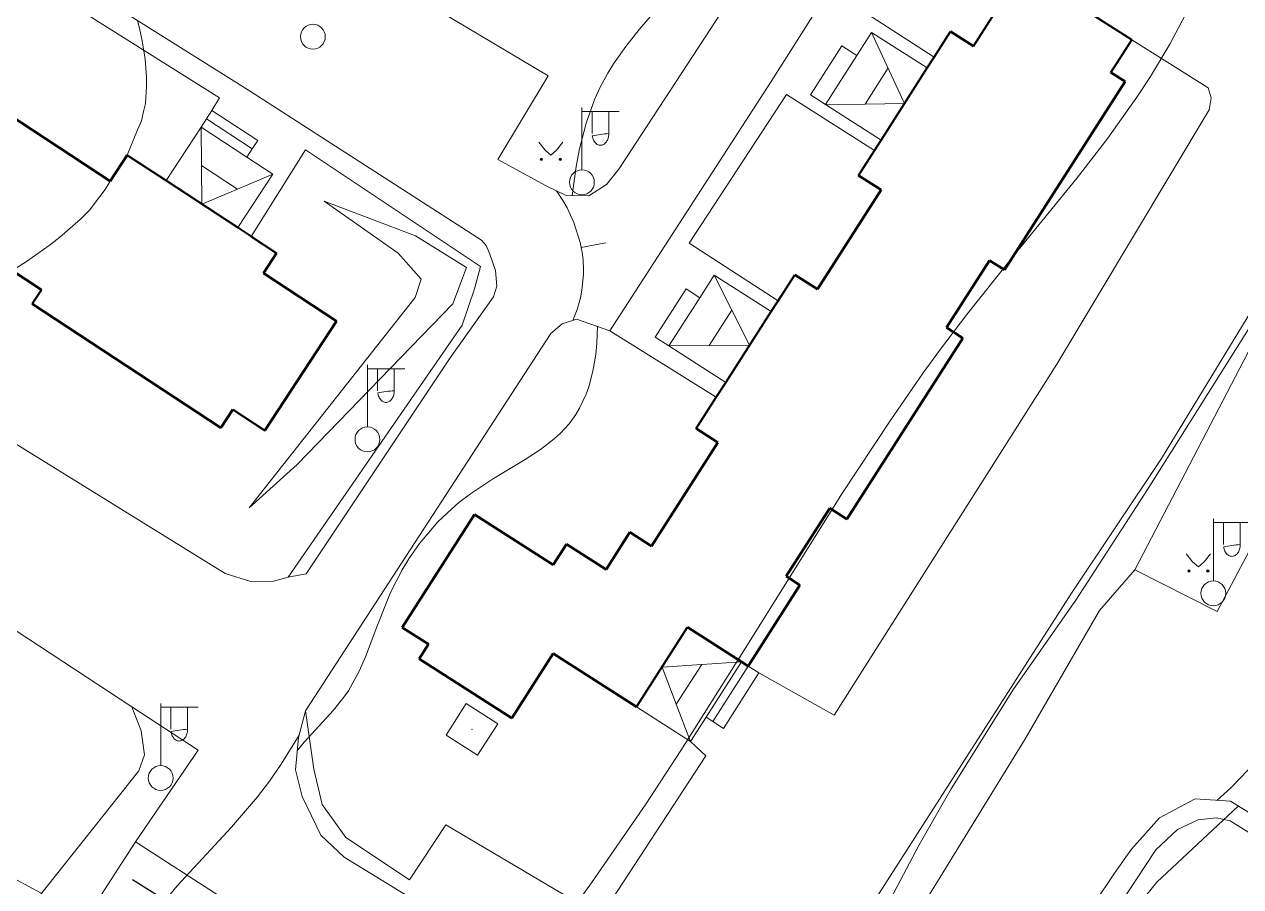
# Model space of a CAD drawing. Extents: x 1000 to 4000, y -5000 to -1000.
# Drawn here: x 1287.2 to 1385.1, y -4264.8 to -4195.4 of the extents above; entities that cross this region are included whole.
import ezdxf

# ---------------------------------------------------------------- set-up
doc = ezdxf.new("R2010")
doc.units = 0
doc.header["$MEASUREMENT"] = 0
for name, color, linetype in [('16', 7, 'CONTINUOUS'), ('СЛОЙ_11', 7, 'CONTINUOUS'), ('СЛОЙ_16', 7, 'CONTINUOUS'), ('СЛОЙ_24', 7, 'CONTINUOUS'), ('СЛОЙ_3', 7, 'CONTINUOUS'), ('СЛОЙ_37', 7, 'CONTINUOUS'), ('СЛОЙ_41', 7, 'CONTINUOUS'), ('СЛОЙ_50', 7, 'CONTINUOUS'), ('СЛОЙ_6', 7, 'CONTINUOUS'), ('СЛОЙ_7', 7, 'CONTINUOUS')]:
    doc.layers.add(name, color=color, linetype=linetype)

# ---------------------------------------------------------------- blocks, each defined once
blk = doc.blocks.new('112_2')
at = {"layer": '16', "color": 121, "linetype": 'Continuous'}
blk.add_lwpolyline([(1.171, -1.947), (-1.974, 0.052), (2.276, 0.138), (-1.465, 2.221)], dxfattribs=at)
blk.add_solid([(-1.465, 2.221), (-0.657, 1.158), (-0.104, 2.094)], dxfattribs=at)

msp = doc.modelspace()

# ---------------------------------------------------------------- linework, layer by layer
at = {"layer": 'СЛОЙ_11', "color": 253, "linetype": 'Continuous', "lineweight": 0}
for p, q in [((1376.33, -4196.687), (1382.471, -4200.539)), ((1346.333, -4247.61), (1352.399, -4251))]:
    msp.add_line(p, q, dxfattribs=at)
for points in [[(1376.589, -4239.312), (1398.192, -4197.788), (1411.491, -4172.525)], [(1382.471, -4200.539), (1382.717, -4201.335), (1382.568, -4202.293), (1370.302, -4222.771), (1352.399, -4251)], [(1383.199, -4242.659), (1376.589, -4239.312)]]:
    msp.add_lwpolyline(points, dxfattribs=at)
at = {"layer": 'СЛОЙ_16', "color": 253, "linetype": 'Continuous', "lineweight": 0}
for points in [[(1296.181, -4261.185), (1287.57, -4274.506)], [(1287.57, -4274.506), (1296.497, -4280.277), (1305.109, -4266.957), (1296.181, -4261.185)]]:
    msp.add_lwpolyline(points, dxfattribs=at)
at = {"layer": 'СЛОЙ_24', "color": 253, "linetype": 'Continuous', "lineweight": 0}
for p, q in [((1353.341, -4193.451), (1360.428, -4198.082)), ((1348.558, -4201.07), (1355.636, -4205.574)), ((1305.506, -4212.495), (1309.87, -4205.518)), ((1340.739, -4213.026), (1347.877, -4217.666))]:
    msp.add_line(p, q, dxfattribs=at)
for points in [[(1408.074, -4170.879), (1405.474, -4177.819), (1398.384, -4193.626), (1390.33, -4211.298), (1378.731, -4230.367), (1371.487, -4241.201), (1356.65, -4264.333), (1349.366, -4275.745), (1353.104, -4278.443), (1354.76, -4276.176)], [(1325.35, -4206.296), (1329.389, -4199.561), (1284.651, -4172.951), (1280.773, -4179.48), (1279.009, -4181.037)], [(1350.56, -4183.317), (1341.972, -4196.542), (1335.076, -4207.085)], [(1324.01, -4212.788), (1305.283, -4200.734), (1284.101, -4187.41), (1280.772, -4186.985), (1276.025, -4187.127)], [(1355.746, -4186.736), (1347.317, -4200.017), (1334.337, -4220.085)], [(1302.338, -4202.366), (1302.952, -4201.34), (1282.569, -4188.518), (1276.518, -4188.637)], [(1348.558, -4201.07), (1340.739, -4213.026)], [(1323.95, -4214.909), (1309.87, -4205.518)], [(1335.076, -4207.085), (1334.066, -4208.325), (1332.649, -4209.211), (1330.843, -4209.194), (1329.231, -4208.432), (1325.35, -4206.296)], [(1321.506, -4222.244), (1324.977, -4217.354), (1325.26, -4216.504), (1325.154, -4215.228), (1324.694, -4213.917), (1324.397, -4213.215), (1324.01, -4212.788)], [(1322.477, -4219.615), (1323.451, -4216.707), (1323.95, -4214.909)], [(1334.337, -4220.085), (1331.661, -4219.157), (1330.522, -4219.528), (1329.594, -4220.297), (1309.862, -4250.665)], [(1322.477, -4219.615), (1308.471, -4239.894)], [(1334.337, -4220.085), (1342.909, -4225.427)], [(1321.506, -4222.244), (1309.92, -4239.634)], [(1383.199, -4242.659), (1393.941, -4222.453)], [(1278.813, -4224.4), (1303.406, -4239.611), (1305.46, -4240.249), (1307.302, -4240.213)], [(1283.799, -4234.219), (1280.164, -4240.016), (1295.901, -4250.325)], [(1307.302, -4240.213), (1308.471, -4239.894)], [(1308.471, -4239.894), (1309.92, -4239.634)], [(1357.739, -4272.095), (1359.636, -4266.134), (1367.743, -4252.968), (1373.735, -4242.581), (1376.589, -4239.312)], [(1295.901, -4250.325), (1301.223, -4253.811), (1296.181, -4261.185)], [(1309.862, -4250.665), (1309.305, -4252.786), (1309.067, -4255.41), (1309.597, -4257.557), (1311.1, -4260.659), (1312.987, -4262.432)], [(1321.16, -4259.829), (1318.241, -4264.252), (1313.099, -4260.843), (1311.213, -4258.185), (1310.527, -4255.355), (1309.862, -4250.665)], [(1333.615, -4267.19), (1342.066, -4254.283), (1340.847, -4253.114)], [(1373.354, -4266.082), (1374.947, -4263.716), (1376.314, -4261.777), (1378.575, -4259.255), (1381.427, -4257.742), (1384.272, -4257.922), (1394.462, -4264.226), (1405.105, -4270.96), (1407.687, -4272.978), (1407.557, -4274.101)], [(1378.054, -4276.957), (1371.227, -4272.528), (1378.267, -4261.828), (1380.005, -4260.21), (1381.683, -4259.43), (1383.121, -4259.25), (1384.259, -4259.49), (1407.557, -4274.101)], [(1321.16, -4259.829), (1333.615, -4267.19)], [(1312.987, -4262.432), (1350.499, -4285.403), (1351.892, -4285.467), (1354.378, -4284.789), (1355.808, -4283.68), (1356.532, -4282.714), (1357.98, -4280.301), (1359.187, -4277.646), (1359.107, -4275.495), (1358.805, -4274.517)]]:
    msp.add_lwpolyline(points, dxfattribs=at)
at = {"layer": 'СЛОЙ_3', "color": 253, "linetype": 'Continuous', "lineweight": 0}
for p, q in [((1332.1, -4207.131), (1332.1, -4202.131)), ((1332.1, -4205.131), (1332.1, -4202.131)), ((1332.1, -4202.445), (1335.1, -4202.445)), ((1332.921, -4204.213), (1332.921, -4202.445)), ((1334.263, -4204.213), (1334.263, -4202.445)), ((1314.847, -4227.818), (1314.847, -4222.818)), ((1314.847, -4225.818), (1314.847, -4222.818)), ((1314.847, -4223.132), (1317.847, -4223.132)), ((1315.668, -4224.9), (1315.668, -4223.132)), ((1317.01, -4224.9), (1317.01, -4223.132)), ((1382.898, -4240.201), (1382.898, -4235.201)), ((1382.898, -4238.201), (1382.898, -4235.201)), ((1382.898, -4235.515), (1385.898, -4235.515)), ((1383.719, -4237.283), (1383.719, -4235.515)), ((1385.061, -4237.283), (1385.061, -4235.515)), ((1298.216, -4255.058), (1298.216, -4250.058)), ((1298.216, -4253.058), (1298.216, -4250.058)), ((1298.216, -4250.372), (1301.216, -4250.372)), ((1299.037, -4252.14), (1299.037, -4250.372)), ((1300.379, -4252.14), (1300.379, -4250.372)), ((1321.18, -4252.598), (1322.797, -4250.071)), ((1322.797, -4250.071), (1325.324, -4251.687)), ((1325.324, -4251.687), (1323.708, -4254.214)), ((1321.18, -4252.598), (1323.708, -4254.214))]:
    msp.add_line(p, q, dxfattribs=at)
for points in [[(1334.263, -4204.213, -0.035191), (1334.25, -4204.397, -0.036545), (1334.212, -4204.574, -0.03934), (1334.15, -4204.737, -0.0437), (1334.067, -4204.88, -0.049642), (1333.965, -4204.997, -0.056748), (1333.849, -4205.084, -0.0637), (1333.723, -4205.138, -0.068204), (1333.592, -4205.156, -0.068204), (1333.461, -4205.138, -0.0637), (1333.335, -4205.084, -0.056748), (1333.219, -4204.997, -0.049642), (1333.117, -4204.88, -0.0437), (1333.034, -4204.737, -0.03934), (1332.972, -4204.574, -0.036545), (1332.934, -4204.397, -0.035191)], [(1317.01, -4224.9, -0.035191), (1316.997, -4225.084, -0.036545), (1316.959, -4225.261, -0.03934), (1316.897, -4225.424, -0.0437), (1316.814, -4225.567, -0.049642), (1316.712, -4225.684, -0.056748), (1316.596, -4225.771, -0.0637), (1316.47, -4225.825, -0.068204), (1316.339, -4225.843, -0.068204), (1316.208, -4225.825, -0.0637), (1316.082, -4225.771, -0.056748), (1315.966, -4225.684, -0.049642), (1315.864, -4225.567, -0.0437), (1315.781, -4225.424, -0.03934), (1315.719, -4225.261, -0.036545), (1315.681, -4225.084, -0.035191)], [(1385.061, -4237.283, -0.035191), (1385.048, -4237.467, -0.036545), (1385.01, -4237.644, -0.03934), (1384.948, -4237.807, -0.0437), (1384.865, -4237.95, -0.049642), (1384.763, -4238.067, -0.056748), (1384.647, -4238.154, -0.0637), (1384.521, -4238.208, -0.068204), (1384.39, -4238.226, -0.068204), (1384.259, -4238.208, -0.0637), (1384.133, -4238.154, -0.056748), (1384.017, -4238.067, -0.049642), (1383.915, -4237.95, -0.0437), (1383.832, -4237.807, -0.03934), (1383.77, -4237.644, -0.036545), (1383.732, -4237.467, -0.035191)], [(1300.379, -4252.14, -0.035191), (1300.366, -4252.324, -0.036545), (1300.328, -4252.501, -0.03934), (1300.266, -4252.664, -0.0437), (1300.183, -4252.807, -0.049642), (1300.081, -4252.924, -0.056748), (1299.965, -4253.011, -0.0637), (1299.839, -4253.065, -0.068204), (1299.708, -4253.083, -0.068204), (1299.577, -4253.065, -0.0637), (1299.451, -4253.011, -0.056748), (1299.335, -4252.924, -0.049642), (1299.233, -4252.807, -0.0437), (1299.15, -4252.664, -0.03934), (1299.088, -4252.501, -0.036545), (1299.05, -4252.324, -0.035191)]]:
    msp.add_lwpolyline(points, format="xyb", close=True, dxfattribs=at)
for centre in [(1310.457, -4196.427), (1332.1, -4208.131), (1314.847, -4228.818), (1382.898, -4241.201), (1298.216, -4256.058)]:
    msp.add_circle(centre, 1, dxfattribs=at)
msp.add_point((1323.252, -4252.142), dxfattribs=at)
at = {"layer": 'СЛОЙ_37', "color": 253, "linetype": 'Continuous', "lineweight": 0}
for points in [[(1366.824, -4248.911), (1371.834, -4241.74), (1377.652, -4232.757), (1389.559, -4213.864), (1394.376, -4203.742), (1398.385, -4195.26), (1401.389, -4188.306), (1404.703, -4181.096), (1407.863, -4173.077), (1408.384, -4171.028)], [(1305.319, -4234.331), (1318.673, -4217.392), (1319.169, -4215.94), (1317.327, -4213.849), (1311.376, -4209.645)], [(1311.376, -4209.645), (1318.708, -4212.445), (1322.817, -4214.996), (1321.719, -4217.903), (1309.18, -4230.837), (1305.319, -4234.331)], [(1354.76, -4276.176), (1356.957, -4265.757), (1359.232, -4261.441), (1361.814, -4256.931), (1366.824, -4248.911)], [(1289.005, -4289.18), (1288.401, -4287.452), (1278.627, -4277.886), (1296.446, -4255.486), (1296.924, -4254.187), (1296.632, -4252.25), (1295.901, -4250.325)]]:
    msp.add_lwpolyline(points, dxfattribs=at)
at = {"layer": 'СЛОЙ_41', "color": 253, "linetype": 'Continuous', "lineweight": 0}
for p, q in [((1328.628, -4204.901), (1329.138, -4205.551)), ((1329.138, -4205.551), (1329.598, -4205.961)), ((1330.068, -4205.551), (1329.598, -4205.961)), ((1330.578, -4204.901), (1330.068, -4205.551)), ((1380.723, -4238.019), (1381.233, -4238.669)), ((1382.673, -4238.019), (1382.163, -4238.669)), ((1381.233, -4238.669), (1381.693, -4239.079)), ((1382.163, -4238.669), (1381.693, -4239.079))]:
    msp.add_line(p, q, dxfattribs=at)
for centre in [(1328.842, -4206.289), (1330.363, -4206.289), (1380.937, -4239.407), (1382.458, -4239.407)]:
    msp.add_circle(centre, 0.0976, dxfattribs=at)
for points in [[(1328.746, -4206.308), (1328.744, -4206.289), (1328.746, -4206.27)], [(1328.751, -4206.326), (1328.746, -4206.27), (1328.751, -4206.252)], [(1328.746, -4206.308), (1328.746, -4206.27), (1328.751, -4206.326)], [(1328.76, -4206.343), (1328.751, -4206.252), (1328.76, -4206.235)], [(1328.751, -4206.326), (1328.751, -4206.252), (1328.76, -4206.343)], [(1328.773, -4206.358), (1328.76, -4206.235), (1328.773, -4206.22)], [(1328.76, -4206.343), (1328.76, -4206.235), (1328.773, -4206.358)], [(1328.787, -4206.37), (1328.773, -4206.22), (1328.787, -4206.208)], [(1328.773, -4206.358), (1328.773, -4206.22), (1328.787, -4206.37)], [(1328.804, -4206.379), (1328.787, -4206.208), (1328.804, -4206.199)], [(1328.787, -4206.37), (1328.787, -4206.208), (1328.804, -4206.379)], [(1328.823, -4206.385), (1328.804, -4206.199), (1328.823, -4206.193)], [(1328.804, -4206.379), (1328.804, -4206.199), (1328.823, -4206.385)], [(1328.842, -4206.387), (1328.823, -4206.193), (1328.842, -4206.191)], [(1328.823, -4206.385), (1328.823, -4206.193), (1328.842, -4206.387)], [(1330.267, -4206.308), (1330.265, -4206.289), (1330.267, -4206.27)], [(1330.272, -4206.326), (1330.267, -4206.27), (1330.272, -4206.252)], [(1330.267, -4206.308), (1330.267, -4206.27), (1330.272, -4206.326)], [(1330.281, -4206.343), (1330.272, -4206.252), (1330.281, -4206.235)], [(1330.272, -4206.326), (1330.272, -4206.252), (1330.281, -4206.343)], [(1330.294, -4206.358), (1330.281, -4206.235), (1330.294, -4206.22)], [(1330.281, -4206.343), (1330.281, -4206.235), (1330.294, -4206.358)], [(1330.308, -4206.37), (1330.294, -4206.22), (1330.308, -4206.208)], [(1330.294, -4206.358), (1330.294, -4206.22), (1330.308, -4206.37)], [(1330.325, -4206.379), (1330.308, -4206.208), (1330.325, -4206.199)], [(1330.308, -4206.37), (1330.308, -4206.208), (1330.325, -4206.379)], [(1330.344, -4206.385), (1330.325, -4206.199), (1330.344, -4206.193)], [(1330.325, -4206.379), (1330.325, -4206.199), (1330.344, -4206.385)], [(1330.363, -4206.387), (1330.344, -4206.193), (1330.363, -4206.191)], [(1330.344, -4206.385), (1330.344, -4206.193), (1330.363, -4206.387)], [(1380.841, -4239.426), (1380.839, -4239.407), (1380.841, -4239.388)], [(1380.846, -4239.444), (1380.841, -4239.388), (1380.846, -4239.37)], [(1380.841, -4239.426), (1380.841, -4239.388), (1380.846, -4239.444)], [(1380.855, -4239.461), (1380.846, -4239.37), (1380.855, -4239.353)], [(1380.846, -4239.444), (1380.846, -4239.37), (1380.855, -4239.461)], [(1380.868, -4239.476), (1380.855, -4239.353), (1380.868, -4239.338)], [(1380.855, -4239.461), (1380.855, -4239.353), (1380.868, -4239.476)], [(1380.882, -4239.488), (1380.868, -4239.338), (1380.882, -4239.326)], [(1380.868, -4239.476), (1380.868, -4239.338), (1380.882, -4239.488)], [(1380.899, -4239.497), (1380.882, -4239.326), (1380.899, -4239.317)], [(1380.882, -4239.488), (1380.882, -4239.326), (1380.899, -4239.497)], [(1380.918, -4239.503), (1380.899, -4239.317), (1380.918, -4239.311)], [(1380.899, -4239.497), (1380.899, -4239.317), (1380.918, -4239.503)], [(1380.937, -4239.505), (1380.918, -4239.311), (1380.937, -4239.309)], [(1380.918, -4239.503), (1380.918, -4239.311), (1380.937, -4239.505)], [(1382.362, -4239.426), (1382.36, -4239.407), (1382.362, -4239.388)], [(1382.367, -4239.444), (1382.362, -4239.388), (1382.367, -4239.37)], [(1382.362, -4239.426), (1382.362, -4239.388), (1382.367, -4239.444)], [(1382.376, -4239.461), (1382.367, -4239.37), (1382.376, -4239.353)], [(1382.367, -4239.444), (1382.367, -4239.37), (1382.376, -4239.461)], [(1382.389, -4239.476), (1382.376, -4239.353), (1382.389, -4239.338)], [(1382.376, -4239.461), (1382.376, -4239.353), (1382.389, -4239.476)], [(1382.403, -4239.488), (1382.389, -4239.338), (1382.403, -4239.326)], [(1382.389, -4239.476), (1382.389, -4239.338), (1382.403, -4239.488)], [(1382.42, -4239.497), (1382.403, -4239.326), (1382.42, -4239.317)], [(1382.403, -4239.488), (1382.403, -4239.326), (1382.42, -4239.497)], [(1382.439, -4239.503), (1382.42, -4239.317), (1382.439, -4239.311)], [(1382.42, -4239.497), (1382.42, -4239.317), (1382.439, -4239.503)], [(1382.458, -4239.505), (1382.439, -4239.311), (1382.458, -4239.309)], [(1382.439, -4239.503), (1382.439, -4239.311), (1382.458, -4239.505)]]:
    msp.add_solid(points, dxfattribs=at)
at = {"layer": 'СЛОЙ_41', "color": 253, "linetype": 'Continuous', "lineweight": 0, "extrusion": (0, 0, -1)}
for points in [[(-1328.842, -4206.387), (-1328.842, -4206.191), (-1328.861, -4206.385)], [(-1328.861, -4206.385), (-1328.842, -4206.191), (-1328.861, -4206.193)], [(-1328.861, -4206.385), (-1328.861, -4206.193), (-1328.879, -4206.379)], [(-1328.879, -4206.379), (-1328.861, -4206.193), (-1328.879, -4206.199)], [(-1328.879, -4206.379), (-1328.879, -4206.199), (-1328.896, -4206.37)], [(-1328.896, -4206.37), (-1328.879, -4206.199), (-1328.896, -4206.208)], [(-1328.896, -4206.37), (-1328.896, -4206.208), (-1328.911, -4206.358)], [(-1328.911, -4206.358), (-1328.896, -4206.208), (-1328.911, -4206.22)], [(-1328.911, -4206.358), (-1328.911, -4206.22), (-1328.923, -4206.343)], [(-1328.923, -4206.343), (-1328.911, -4206.22), (-1328.923, -4206.235)], [(-1328.923, -4206.343), (-1328.923, -4206.235), (-1328.932, -4206.326)], [(-1328.932, -4206.326), (-1328.923, -4206.235), (-1328.932, -4206.252)], [(-1328.932, -4206.326), (-1328.932, -4206.252), (-1328.937, -4206.308)], [(-1328.937, -4206.308), (-1328.932, -4206.252), (-1328.937, -4206.27)], [(-1328.937, -4206.308), (-1328.937, -4206.27), (-1328.939, -4206.289)], [(-1330.363, -4206.387), (-1330.363, -4206.191), (-1330.382, -4206.385)], [(-1330.382, -4206.385), (-1330.363, -4206.191), (-1330.382, -4206.193)], [(-1330.382, -4206.385), (-1330.382, -4206.193), (-1330.4, -4206.379)], [(-1330.4, -4206.379), (-1330.382, -4206.193), (-1330.4, -4206.199)], [(-1330.4, -4206.379), (-1330.4, -4206.199), (-1330.417, -4206.37)], [(-1330.417, -4206.37), (-1330.4, -4206.199), (-1330.417, -4206.208)], [(-1330.417, -4206.37), (-1330.417, -4206.208), (-1330.432, -4206.358)], [(-1330.432, -4206.358), (-1330.417, -4206.208), (-1330.432, -4206.22)], [(-1330.432, -4206.358), (-1330.432, -4206.22), (-1330.444, -4206.343)], [(-1330.444, -4206.343), (-1330.432, -4206.22), (-1330.444, -4206.235)], [(-1330.444, -4206.343), (-1330.444, -4206.235), (-1330.453, -4206.326)], [(-1330.453, -4206.326), (-1330.444, -4206.235), (-1330.453, -4206.252)], [(-1330.453, -4206.326), (-1330.453, -4206.252), (-1330.458, -4206.308)], [(-1330.458, -4206.308), (-1330.453, -4206.252), (-1330.458, -4206.27)], [(-1330.458, -4206.308), (-1330.458, -4206.27), (-1330.46, -4206.289)], [(-1380.937, -4239.505), (-1380.937, -4239.309), (-1380.956, -4239.503)], [(-1380.956, -4239.503), (-1380.937, -4239.309), (-1380.956, -4239.311)], [(-1380.956, -4239.503), (-1380.956, -4239.311), (-1380.974, -4239.497)], [(-1380.974, -4239.497), (-1380.956, -4239.311), (-1380.974, -4239.317)], [(-1380.974, -4239.497), (-1380.974, -4239.317), (-1380.991, -4239.488)], [(-1380.991, -4239.488), (-1380.974, -4239.317), (-1380.991, -4239.326)], [(-1380.991, -4239.488), (-1380.991, -4239.326), (-1381.006, -4239.476)], [(-1381.006, -4239.476), (-1380.991, -4239.326), (-1381.006, -4239.338)], [(-1381.006, -4239.476), (-1381.006, -4239.338), (-1381.018, -4239.461)], [(-1381.018, -4239.461), (-1381.006, -4239.338), (-1381.018, -4239.353)], [(-1381.018, -4239.461), (-1381.018, -4239.353), (-1381.027, -4239.444)], [(-1381.027, -4239.444), (-1381.018, -4239.353), (-1381.027, -4239.37)], [(-1381.027, -4239.444), (-1381.027, -4239.37), (-1381.032, -4239.426)], [(-1381.032, -4239.426), (-1381.027, -4239.37), (-1381.032, -4239.388)], [(-1381.032, -4239.426), (-1381.032, -4239.388), (-1381.034, -4239.407)], [(-1382.458, -4239.505), (-1382.458, -4239.309), (-1382.477, -4239.503)], [(-1382.477, -4239.503), (-1382.458, -4239.309), (-1382.477, -4239.311)], [(-1382.477, -4239.503), (-1382.477, -4239.311), (-1382.495, -4239.497)], [(-1382.495, -4239.497), (-1382.477, -4239.311), (-1382.495, -4239.317)], [(-1382.495, -4239.497), (-1382.495, -4239.317), (-1382.512, -4239.488)], [(-1382.512, -4239.488), (-1382.495, -4239.317), (-1382.512, -4239.326)], [(-1382.512, -4239.488), (-1382.512, -4239.326), (-1382.527, -4239.476)], [(-1382.527, -4239.476), (-1382.512, -4239.326), (-1382.527, -4239.338)], [(-1382.527, -4239.476), (-1382.527, -4239.338), (-1382.539, -4239.461)], [(-1382.539, -4239.461), (-1382.527, -4239.338), (-1382.539, -4239.353)], [(-1382.539, -4239.461), (-1382.539, -4239.353), (-1382.548, -4239.444)], [(-1382.548, -4239.444), (-1382.539, -4239.353), (-1382.548, -4239.37)], [(-1382.548, -4239.444), (-1382.548, -4239.37), (-1382.553, -4239.426)], [(-1382.553, -4239.426), (-1382.548, -4239.37), (-1382.553, -4239.388)], [(-1382.553, -4239.426), (-1382.553, -4239.388), (-1382.555, -4239.407)]]:
    msp.add_solid(points, dxfattribs=at)
at = {"layer": 'СЛОЙ_50', "color": 253, "linetype": 'Continuous', "lineweight": 0}
for points in [[(1330.936, -4267.171), (1332.872, -4264.499), (1337.248, -4258.149), (1340.07, -4253.848), (1345.565, -4245.143), (1353.024, -4233.202), (1356.888, -4227.322), (1359.564, -4223.471), (1360.942, -4221.571), (1363.064, -4218.76), (1366.852, -4214.031), (1371.954, -4207.765), (1374.412, -4204.573), (1376.741, -4201.298), (1377.841, -4199.619), (1379.392, -4197.036), (1381.11, -4193.784), (1381.643, -4192.678), (1382.175, -4191.571), (1384.198, -4187.112), (1390.131, -4173.818)], [(1339.02, -4193.158), (1336.704, -4195.831), (1335.621, -4197.201), (1334.629, -4198.614), (1334.177, -4199.343), (1333.567, -4200.469), (1333.136, -4201.416), (1332.435, -4203.39), (1331.915, -4205.452), (1331.647, -4206.865), (1331.324, -4209.199)], [(1285.494, -4215.73), (1287.41, -4214.516), (1289.235, -4213.221), (1290.105, -4212.542), (1291.739, -4211.123), (1292.496, -4210.382), (1293.306, -4209.283), (1293.754, -4208.715), (1294.153, -4208.032), (1295.524, -4205.942), (1296.361, -4203.926), (1296.661, -4203.2), (1296.862, -4202.324), (1296.984, -4201.783), (1297.069, -4200.397), (1297.062, -4199.688), (1296.954, -4198.238), (1296.73, -4196.746), (1296.52, -4195.727), (1296.361, -4195.122)], [(1330.061, -4208.824), (1330.57, -4209.598), (1330.905, -4210.193), (1331.461, -4211.382), (1331.97, -4212.97), (1332.047, -4213.368), (1332.124, -4213.765), (1332.196, -4214.362), (1332.234, -4215.158), (1332.228, -4215.557), (1332.102, -4216.805), (1331.977, -4217.43), (1331.714, -4218.369), (1331.357, -4219.256)], [(1332.047, -4213.368), (1334.013, -4212.999)], [(1333.363, -4219.747), (1333.31, -4221.063), (1333.212, -4221.991), (1332.983, -4223.325), (1332.646, -4224.581), (1332.433, -4225.178), (1331.912, -4226.302), (1331.601, -4226.828), (1331.068, -4227.567), (1330.38, -4228.318), (1329.871, -4228.782), (1328.757, -4229.643), (1327.547, -4230.44), (1324.996, -4231.97), (1323.126, -4233.191), (1322.207, -4233.896), (1321.623, -4234.393), (1320.522, -4235.45), (1319.043, -4237.185), (1318.171, -4238.435), (1317.64, -4239.306), (1316.701, -4241.137), (1315.601, -4243.888), (1314.684, -4246.313), (1314.185, -4247.46), (1313.32, -4249.036), (1312.951, -4249.565), (1312.103, -4250.604), (1309.789, -4253.153), (1309.211, -4253.825)], [(1392.438, -4235.264), (1392.549, -4235.982), (1392.716, -4238.269), (1392.717, -4239.396), (1392.54, -4241.725), (1392.384, -4242.744), (1392.101, -4244.087), (1391.928, -4244.752), (1391.46, -4246.232), (1390.884, -4247.689), (1389.949, -4249.598), (1389.41, -4250.538), (1388.188, -4252.387), (1387.584, -4253.196), (1386.719, -4254.262), (1386.261, -4254.79), (1385.17, -4255.966), (1384.296, -4256.835), (1383.192, -4257.854)], [(1309.352, -4252.606), (1307.915, -4254.95), (1306.975, -4256.314), (1306, -4257.583), (1303.9, -4260.012), (1299.533, -4264.736), (1297.516, -4267.206), (1296.588, -4268.52), (1296.007, -4269.422), (1294.925, -4271.279), (1293.483, -4274.187), (1292.623, -4276.194), (1291.315, -4279.724)], [(1384.898, -4258.31), (1378.36, -4264.45), (1375.505, -4267.945), (1371.352, -4273.328), (1369.783, -4275.483), (1366.725, -4279.865), (1363.766, -4284.285), (1358.11, -4292.959), (1353.281, -4300.279), (1347.09, -4309.636), (1344.059, -4314.32), (1339.539, -4321.576), (1337.276, -4325.379), (1333.218, -4332.251), (1330.981, -4335.691), (1329.36, -4337.938), (1328.502, -4339.039), (1327.148, -4340.657), (1325.201, -4342.734), (1324.16, -4343.733), (1322.508, -4345.174), (1321.371, -4346.05)], [(1259.337, -4270.77), (1259.956, -4270.23), (1261.477, -4269.177), (1263.267, -4268.175), (1264.545, -4267.544), (1267.134, -4266.4), (1269.557, -4265.442), (1271.06, -4264.903), (1273.813, -4264.048), (1274.442, -4263.886), (1275.07, -4263.724), (1277.365, -4263.258), (1279.213, -4262.878), (1280.945, -4262.836), (1282.749, -4263.038), (1284.202, -4263.297), (1285.035, -4263.566), (1286.611, -4264.253), (1288.611, -4265.335)]]:
    msp.add_lwpolyline(points, dxfattribs=at)
at = {"layer": 'СЛОЙ_6', "color": 253, "linetype": 'Continuous', "lineweight": 50}
for p, q in [((1363.596, -4197.177), (1361.759, -4196.001)), ((1375.8, -4200.027), (1374.66, -4199.297)), ((1366.099, -4215.189), (1375.8, -4200.027)), ((1285.837, -4202.575), (1294.153, -4208.032)), ((1295.524, -4205.942), (1294.153, -4208.032)), ((1356.18, -4208.743), (1354.356, -4207.575)), ((1351.061, -4216.744), (1356.18, -4208.743)), ((1283.459, -4213.403), (1288.614, -4216.786)), ((1307.543, -4213.832), (1306.485, -4215.445)), ((1361.428, -4219.821), (1364.887, -4214.414)), ((1366.099, -4215.189), (1364.887, -4214.414)), ((1306.485, -4215.445), (1312.361, -4219.301)), ((1351.061, -4216.744), (1349.22, -4215.567)), ((1288.614, -4216.786), (1287.867, -4217.924)), ((1287.867, -4217.924), (1303.063, -4227.896)), ((1312.361, -4219.301), (1306.584, -4228.102)), ((1362.744, -4220.663), (1361.428, -4219.821)), ((1353.418, -4235.238), (1362.744, -4220.663)), ((1304.028, -4226.424), (1303.063, -4227.896)), ((1343.038, -4229.059), (1341.298, -4227.945)), ((1337.699, -4237.403), (1343.038, -4229.059)), ((1317.645, -4243.943), (1323.454, -4234.865)), ((1329.785, -4238.916), (1323.454, -4234.865)), ((1348.528, -4239.832), (1352.034, -4234.353)), ((1353.418, -4235.238), (1352.034, -4234.353)), ((1334.042, -4239.283), (1335.958, -4236.289)), ((1337.699, -4237.403), (1335.958, -4236.289)), ((1329.785, -4238.916), (1330.855, -4237.244)), ((1334.042, -4239.283), (1330.855, -4237.244)), ((1349.644, -4240.546), (1348.528, -4239.832)), ((1345.476, -4247.061), (1349.644, -4240.546)), ((1319.768, -4245.299), (1317.645, -4243.943)), ((1344.94, -4246.718), (1340.59, -4243.934)), ((1319.012, -4246.482), (1319.768, -4245.299)), ((1326.451, -4251.242), (1319.012, -4246.482)), ((1326.451, -4251.242), (1329.783, -4246.034)), ((1336.499, -4250.331), (1329.783, -4246.034)), ((1345.476, -4247.061), (1344.94, -4246.718))]:
    msp.add_line(p, q, dxfattribs=at)
at = {"layer": 'СЛОЙ_6', "color": 253, "linetype": 'Continuous', "lineweight": 40}
for points in [[(1363.596, -4197.177), (1367.518, -4191.049)], [(1376.33, -4196.687), (1367.518, -4191.049)], [(1360.428, -4198.082), (1361.759, -4196.001)], [(1374.66, -4199.297), (1376.33, -4196.687)], [(1359.88, -4198.938), (1360.428, -4198.082)], [(1356.165, -4204.746), (1359.88, -4198.938)], [(1355.636, -4205.574), (1356.165, -4204.746)], [(1354.356, -4207.575), (1355.636, -4205.574)], [(1295.524, -4205.942), (1298.645, -4207.991)], [(1298.645, -4207.991), (1304.418, -4211.78)], [(1304.418, -4211.78), (1305.506, -4212.495)], [(1305.506, -4212.495), (1307.543, -4213.832)], [(1347.877, -4217.666), (1349.22, -4215.567)], [(1347.324, -4218.529), (1347.877, -4217.666)], [(1343.675, -4224.231), (1347.324, -4218.529)], [(1342.909, -4225.427), (1343.675, -4224.231)], [(1341.298, -4227.945), (1342.909, -4225.427)], [(1304.028, -4226.424), (1306.584, -4228.102)], [(1336.499, -4250.331), (1340.59, -4243.934)]]:
    msp.add_lwpolyline(points, dxfattribs=at)
at = {"layer": 'СЛОЙ_7', "color": 253, "linetype": 'Continuous', "lineweight": 0}
for p, q in [((1355.409, -4196.079), (1354.23, -4197.922)), ((1359.88, -4198.938), (1355.409, -4196.079)), ((1358.057, -4201.788), (1355.409, -4196.079)), ((1353.018, -4197.146), (1350.482, -4201.111)), ((1354.23, -4197.922), (1353.018, -4197.146)), ((1354.23, -4197.922), (1351.694, -4201.886)), ((1356.733, -4198.933), (1354.876, -4201.837)), ((1350.482, -4201.111), (1351.694, -4201.886)), ((1354.876, -4201.837), (1358.057, -4201.788)), ((1302.338, -4202.366), (1301.904, -4203.027)), ((1306.016, -4204.78), (1302.338, -4202.366)), ((1351.694, -4201.886), (1354.876, -4201.837)), ((1356.165, -4204.746), (1351.694, -4201.886)), ((1298.645, -4207.991), (1301.47, -4203.688)), ((1301.904, -4203.027), (1301.47, -4203.688)), ((1305.148, -4206.102), (1301.47, -4203.688)), ((1301.47, -4203.688), (1301.533, -4209.887)), ((1305.582, -4205.441), (1301.904, -4203.027)), ((1305.148, -4206.102), (1305.582, -4205.441)), ((1305.582, -4205.441), (1306.016, -4204.78)), ((1307.242, -4207.477), (1305.148, -4206.102)), ((1301.502, -4206.788), (1304.388, -4208.682)), ((1304.388, -4208.682), (1307.242, -4207.477)), ((1304.418, -4211.78), (1307.242, -4207.477)), ((1301.533, -4209.887), (1304.388, -4208.682)), ((1342.75, -4215.601), (1341.585, -4217.422)), ((1347.324, -4218.529), (1342.75, -4215.601)), ((1345.585, -4221.246), (1342.75, -4215.601)), ((1340.481, -4216.716), (1337.997, -4220.597)), ((1341.585, -4217.422), (1339.101, -4221.303)), ((1341.585, -4217.422), (1340.481, -4216.716)), ((1344.168, -4218.424), (1342.343, -4221.275)), ((1337.997, -4220.597), (1339.101, -4221.303)), ((1339.101, -4221.303), (1342.343, -4221.275)), ((1343.675, -4224.231), (1339.101, -4221.303)), ((1342.343, -4221.275), (1345.585, -4221.246)), ((1338.545, -4247.133), (1344.94, -4246.718)), ((1344.94, -4246.718), (1342.087, -4251.176)), ((1339.696, -4250.123), (1338.545, -4247.133)), ((1341.742, -4246.925), (1339.696, -4250.123)), ((1342.623, -4251.519), (1345.476, -4247.061)), ((1343.48, -4252.068), (1346.333, -4247.61)), ((1346.333, -4247.61), (1345.476, -4247.061)), ((1340.847, -4253.114), (1336.499, -4250.331)), ((1340.847, -4253.114), (1339.696, -4250.123)), ((1342.087, -4251.176), (1340.847, -4253.114)), ((1342.087, -4251.176), (1342.623, -4251.519)), ((1342.623, -4251.519), (1343.48, -4252.068))]:
    msp.add_line(p, q, dxfattribs=at)

# ---------------------------------------------------------------- block references
at = {"layer": 'СЛОЙ_16', "color": 253, "linetype": 'Continuous', "lineweight": 0, "rotation": 180}
msp.add_blockref('112_2', (1297.125, -4266.161), dxfattribs=at)

doc.saveas('drawing.dxf')
